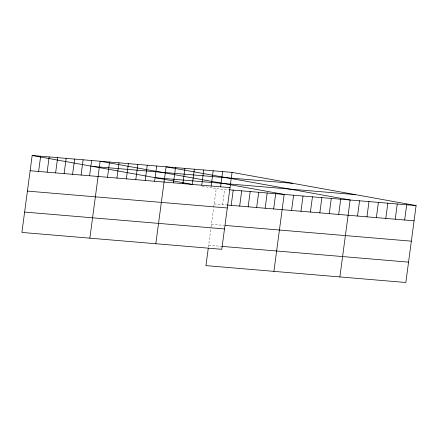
<?xml version="1.0" encoding="UTF-8"?>
<svg xmlns="http://www.w3.org/2000/svg" width="438" height="438" viewBox="0 0 438 438"><rect width="100%" height="100%" fill="white"/><g stroke="black" fill="none" stroke-linecap="round" stroke-linejoin="round"><path stroke-width="0.33" stroke-dasharray="2.19 1.64" d="M208.417 247.169L211.028 227.563M211.116 226.906L213.673 207.749M213.76 207.108L216.219 188.696L228.631 189.742M222.679 204.645L224.71 189.413M214.182 203.927L226.599 204.979M211.466 224.289L223.884 225.335M208.669 245.264L221.086 246.309M202.203 186.166L216.219 188.696"/><path stroke-width="0.66" d="M232.047 172.38L32.166 155.501L21.9 232.425L221.781 249.304L232.047 172.38L416.1 205.575L405.834 282.499L205.953 265.62L208.247 248.439M38.626 171.455L40.657 156.218M47.123 172.172L49.155 156.935M55.615 172.89L57.646 157.653M64.112 173.607L66.143 158.375M72.604 174.324L74.641 159.093M81.101 175.041L83.132 159.81M89.598 175.758L91.63 160.527M89.861 238.162L100.121 161.244L284.174 194.434L273.914 271.357M107.513 177.27L109.549 162.038M116.935 178.069L118.972 162.832M126.363 178.863L128.394 163.631M135.785 179.657L137.817 164.425M145.208 180.456L147.239 165.219M154.63 181.25L156.662 166.018M155.824 243.736L166.084 166.812L350.137 200.002L339.877 276.925M173.475 182.843L175.507 167.606M182.898 183.637L184.929 168.406M192.32 184.431L194.357 169.199M201.743 185.23L203.779 169.993M211.171 186.024L213.202 170.793M220.593 186.818L222.624 171.586M231.176 205.362L233.208 190.13M239.668 206.079L241.699 190.848M248.165 206.802L250.197 191.565M256.657 207.519L258.694 192.282M265.154 208.236L267.185 192.999M273.651 208.953L275.683 193.716M291.566 210.464L293.602 195.228M300.988 211.258L303.025 196.027M310.416 212.058L312.447 196.821M319.839 212.852L321.87 197.615M329.261 213.645L331.292 198.414M338.683 214.445L340.715 199.208M357.528 216.033L359.56 200.801M366.951 216.832L368.982 201.595M376.373 217.626L378.41 202.389M385.796 218.42L387.833 203.188M395.224 219.219L397.255 203.982M404.646 220.013L406.678 204.776M92.9 166.456L292.787 183.336M155.479 177.74L355.36 194.62M30.129 170.738L230.016 187.617M229.288 189.796L416.1 205.575M227.251 205.033L414.069 220.807M27.413 191.094L227.3 207.973M225.192 225.444L411.353 241.163M24.616 212.069L224.497 228.948M221.737 246.364L408.55 262.138M32.166 155.501L192.189 184.36"/></g></svg>
